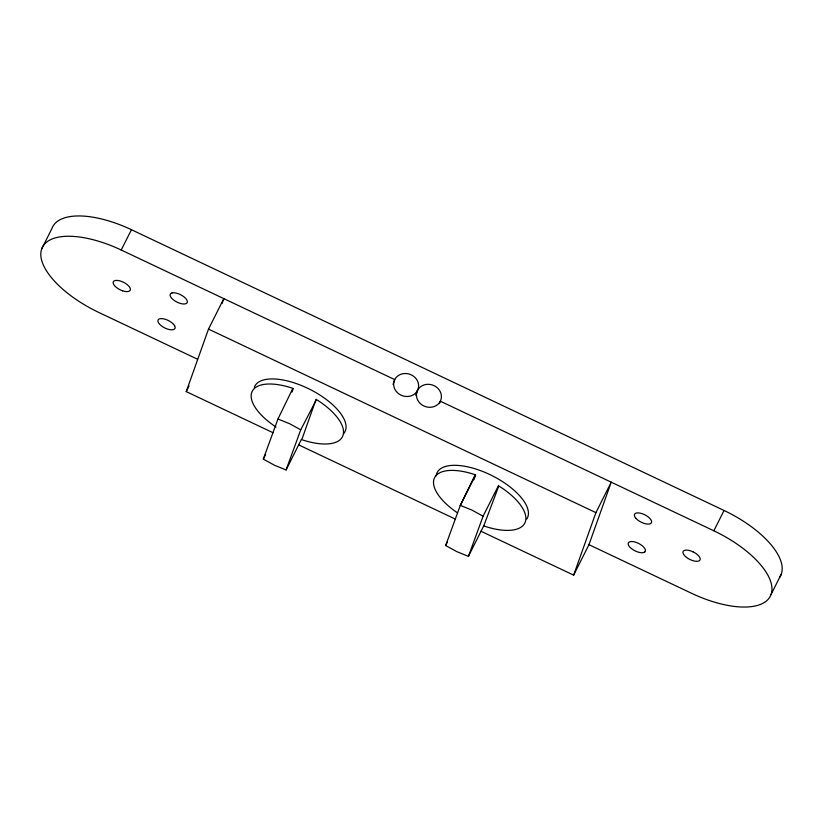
<?xml version="1.0" encoding="UTF-8"?>
<svg xmlns="http://www.w3.org/2000/svg" width="823" height="823" viewBox="0 0 823 823"><rect width="100%" height="100%" fill="white"/><g stroke="black" fill="none" stroke-linecap="round" stroke-linejoin="round"><path stroke-width="1.23" d="M273.226 432.816L186.235 391.604L208.507 329.097L223.825 298.626L222.117 303.44M393.024 384.413L394.731 379.609L121.218 250.017A75.757 32.971 26.7 0 0 41.706 248.875L51.921 228.557A75.757 32.971 26.7 0 1 131.433 229.71L724.055 510.476A75.757 32.971 26.7 0 1 779.628 577.427M415.81 395.215L417.528 390.4A12.623 11.347 19.6 0 0 404.854 373.508A12.623 11.347 19.6 0 0 396.007 391.1A12.623 11.347 19.6 0 0 417.528 390.4M439.461 403.609L440.326 401.202A12.623 11.347 19.6 0 0 427.651 384.31A12.623 11.347 19.6 0 0 418.804 401.902A12.623 11.347 19.6 0 0 440.326 401.202L713.839 530.794A75.757 32.971 26.7 0 1 771.079 594.443L781.294 574.125M573.641 575.143L595.914 512.647L611.232 482.175L588.959 544.682L573.641 575.143L480.848 531.185M301.444 439.369L286.075 469.964L274.44 465.221L263.298 459.121L277.968 418.979L292.875 388.343A50.501 21.984 26.7 0 0 251.992 391.799A50.501 21.984 26.7 0 0 276.065 427.055M292 392.046L293.286 388.507M286.075 469.964L300.745 429.812L316.464 399.556A50.501 21.984 26.7 0 1 342.903 435.676A50.501 21.984 26.7 0 1 301.804 439.657L316.094 399.268M483.739 525.887L484.15 526.051A50.501 21.984 26.7 0 0 525.249 522.07A50.501 21.984 26.7 0 0 498.81 485.951L483.739 525.887L468.421 556.358L456.775 551.616L445.644 545.515L460.314 505.363L475.221 474.737A50.501 21.984 26.7 0 0 434.462 477.926A50.501 21.984 26.7 0 0 457.341 512.739M473.863 479.737L475.632 474.902M468.421 556.358L483.091 516.206L471.949 510.106L460.314 505.363M121.218 250.017L131.433 229.71M186.235 391.604L189.064 385.956M263.298 459.121L265.582 454.563M460.263 505.497L475.591 475.036M445.644 545.515L447.342 542.131M483.07 516.247L498.419 485.735M713.839 530.794L724.055 510.476M277.968 418.979L289.603 423.711L300.745 429.812M208.507 329.097L595.914 512.647M197.458 359.188L98.945 312.524A75.757 32.971 26.7 0 1 41.706 248.875M588.414 544.425L691.567 593.29A75.757 32.971 26.7 0 0 771.079 594.443M298.739 444.904L455.325 519.097M254.338 387.252A50.501 21.984 26.7 0 1 311.032 389.937A50.501 21.984 26.7 0 1 343.705 433.577M436.139 475.931A50.501 21.984 26.7 0 1 489.829 474.562A50.501 21.984 26.7 0 1 526.761 519.035M171.997 292.926L170.814 293.472A9.464 4.125 26.7 0 0 173.272 299.757A9.464 4.125 26.7 0 0 183.807 304.006L185.453 303.841A9.464 4.125 26.7 0 0 184.177 297A9.464 4.125 26.7 0 0 171.997 292.926M644.697 552.048L643.514 552.583A9.464 4.125 26.7 0 1 631.334 548.509A9.464 4.125 26.7 0 1 630.058 541.678L631.704 541.503A9.464 4.125 26.7 0 1 642.238 545.752A9.464 4.125 26.7 0 1 644.697 552.048M122.648 290.838L120.384 289.922A9.464 4.125 26.7 0 1 113.204 281.97A9.464 4.125 26.7 0 1 123.111 282.083L125.281 283.266A9.464 4.125 26.7 0 1 130.301 290.046A9.464 4.125 26.7 0 1 122.648 290.838M692.935 551.791L690.672 550.885A9.464 4.125 26.7 0 0 683.018 551.677A9.464 4.125 26.7 0 0 688.038 558.457L690.209 559.63A9.464 4.125 26.7 0 0 700.126 559.753A9.464 4.125 26.7 0 0 692.935 551.791M635.984 518.408L634.903 516.957A9.464 4.125 26.7 0 1 639.893 513.079A9.464 4.125 26.7 0 1 651.086 520.023L651.61 521.37A9.464 4.125 26.7 0 1 646.086 523.901A9.464 4.125 26.7 0 1 635.984 518.408M174.62 325.743L173.54 324.293A9.464 4.125 26.7 0 0 163.427 318.799A9.464 4.125 26.7 0 0 157.913 321.32L158.438 322.678A9.464 4.125 26.7 0 0 169.62 329.622A9.464 4.125 26.7 0 0 174.62 325.743"/></g></svg>
